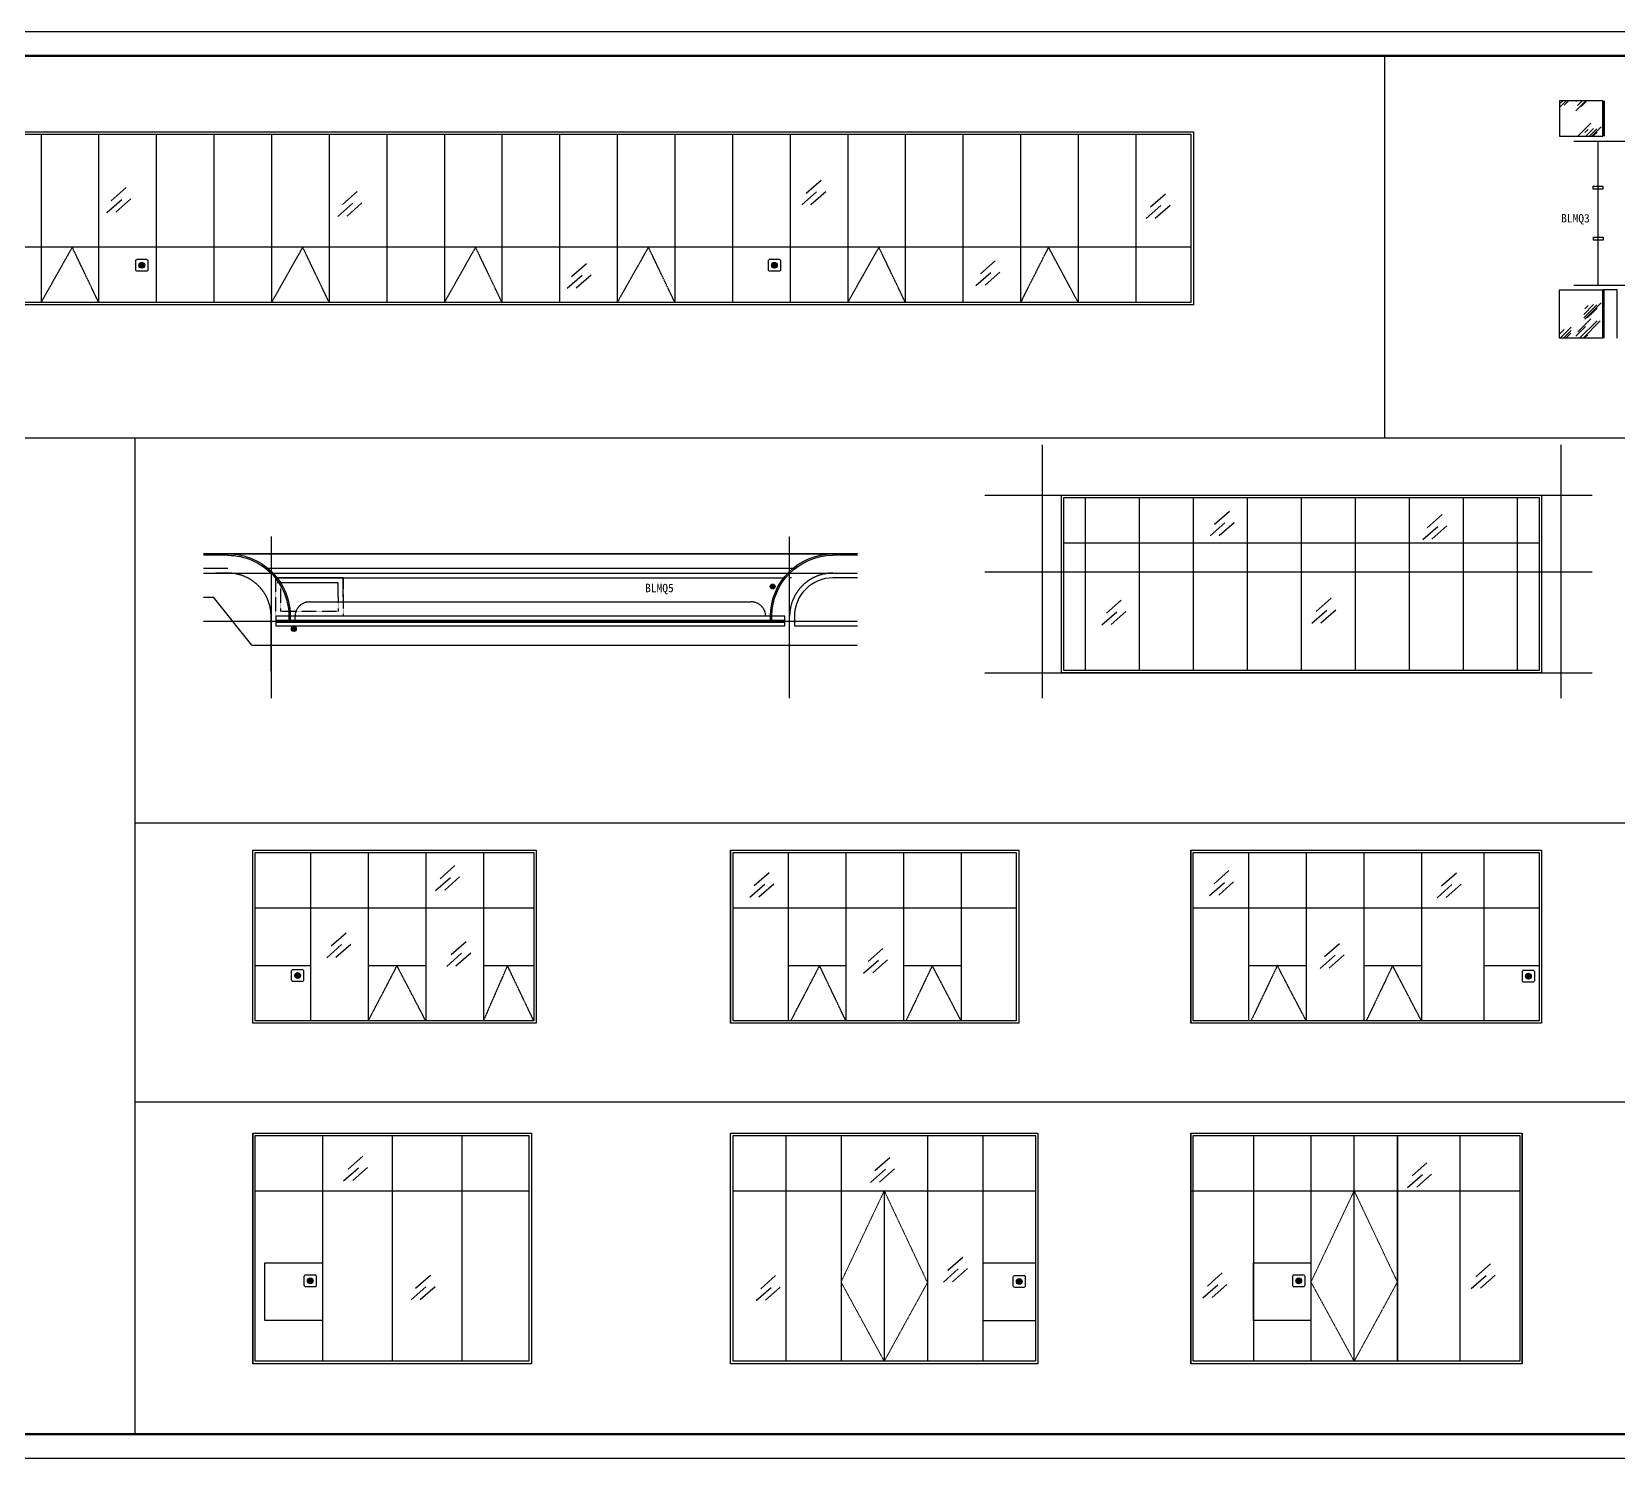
# Model space of a CAD drawing. Extents: x -737978 to 768813, y -372247 to 1140308.
# Drawn here: x -532002 to -498960, y -338663 to -308963 of the extents above; entities that cross this region are included whole.
import ezdxf

# ---------------------------------------------------------------- set-up
doc = ezdxf.new("R2010")
doc.units = 0
doc.header["$LTSCALE"] = 10
doc.header["$MEASUREMENT"] = 0
for name, pattern in [('DASH', [0.35, 0.25, -0.1]), ('DOTE', [2.42, 2, -0.2, 0.02, -0.2]), ('HIDDEN2', [4.7625, 3.175, -1.5875])]:
    doc.linetypes.add(name, pattern=pattern)
doc.layers.get('0').update_dxf_attribs({"linetype": 'CONTINUOUS'})
for name, color, linetype in [('0-外部构件', 6, 'CONTINUOUS'), ('A-FLOR-OTHER2-ON', 83, 'CONTINUOUS'), ('A-WALL-GLAZ', 141, 'CONTINUOUS'), ('C-B', 7, 'CONTINUOUS'), ('C-JLQ-UNDER', 6, 'HIDDEN2'), ('C座外围门窗1f$0$G-0-XREF', 2, 'CONTINUOUS'), ('DOTE', 1, 'DOTE'), ('J-ELEV-立面门窗分格线', 155, 'CONTINUOUS'), ('J-FURN-厨卫', 253, 'CONTINUOUS'), ('PUB_TITLE', 4, 'CONTINUOUS'), ('STAIR', 2, 'CONTINUOUS'), ('门窗开启', 8, 'CONTINUOUS')]:
    doc.layers.add(name, color=color, linetype=linetype)
doc.layers.add('L-外墙', color=7, linetype='CONTINUOUS', lineweight=9)
doc.styles.add('_TCH_DYN', font='')
doc.styles.get('_TCH_DYN').set_extended_font_data('SimSun')
pattern_1 = [(45, (-519387.4, -605935.2), (7e-14, 1221.8805), [480, -288, 480, -288, 192, -418.6253]), (45, (-519411.4, -605911.2), (7e-14, 1221.8805), [384, -480, 288, -288, 336, -370.6253]), (45, (-519411.4, -605839.2), (7e-14, 1221.8805), [288, -576, 192, -288, 432, -370.6253]), (45, (-519339.4, -605911.2), (7e-14, 1221.8805), [288, -576, 240, -1042.6252]), (45, (-519267.4, -605839.2), (7e-14, 1221.8805), [144, -720, 96, -1186.6252]), (45, (-519387.4, -605719.2), (7e-14, 1221.8805), [96, -720, 96, -384, 240, -610.6253]), (45, (-518955.4, -605791.2), (7e-14, 1221.8805), [480, -720, 576, -380.2253]), (45, (-518955.4, -605863.2), (7e-14, 1221.8805), [672, -480, 720, -284.2253]), (45, (-518835.4, -605767.2), (-1e-13, -1357.645), [480, -672, 384, -610.6253]), (45, (-518907.4, -605623.2), (7e-14, 1221.8805), [240, -960, 288, -658.6253]), (45, (-518763.4, -605695.2), (7e-14, 1221.8805), [192, -960, 192, -802.6252])]

msp = doc.modelspace()

# ---------------------------------------------------------------- hatches: boundary and pattern name
h = msp.add_hatch(color=1)
h.dxf.hatch_style = 1
edge = h.paths.add_edge_path()
edge.add_arc((-529708.9, -313825.7), 60, 0, 360)
h = msp.add_hatch(color=1)
h.dxf.hatch_style = 1
edge = h.paths.add_edge_path()
edge.add_arc((-516534.1, -313825.7), 60, 0, 360)
h = msp.add_hatch(color=1)
h.dxf.hatch_style = 1
edge = h.paths.add_edge_path()
edge.add_arc((-526464.1, -328611.6), 60, 0, 360)
h = msp.add_hatch(color=1)
h.dxf.hatch_style = 1
edge = h.paths.add_edge_path()
edge.add_arc((-500832.7, -328624.9), 60, 0, 360)
h = msp.add_hatch(color=1)
h.dxf.hatch_style = 1
edge = h.paths.add_edge_path()
edge.add_arc((-526201.7, -334968.5), 60, 0, 360)
h = msp.add_hatch(color=1)
h.dxf.hatch_style = 1
edge = h.paths.add_edge_path()
edge.add_arc((-511435.4, -334980.2), 60, 0, 360)
h = msp.add_hatch(color=1)
h.dxf.hatch_style = 1
edge = h.paths.add_edge_path()
edge.add_arc((-505615.3, -334968.5), 60, 0, 360)
at = {"layer": 'A-WALL-GLAZ'}
h = msp.add_hatch(dxfattribs=at)
h.set_pattern_fill('玻璃2,_O', color=8, scale=80)
h.set_pattern_definition(pattern_1)
h.paths.add_polyline_path([(-500182.3, -311138.7), (-499282.3, -311138.7), (-499282.3, -310400.7), (-500182.3, -310400.7)])
h = msp.add_hatch(dxfattribs=at)
h.set_pattern_fill('玻璃2,_O', color=8, scale=80)
h.set_pattern_definition(pattern_1)
h.paths.add_polyline_path([(-500182.3, -314338.7), (-499282.3, -314338.7), (-499282.3, -315343.8), (-500182.3, -315343.8)])
at = {"layer": 'J-FURN-厨卫', "linetype": 'Continuous'}
h = msp.add_hatch(dxfattribs=at)
h.set_pattern_fill('ANSI31', color=0, scale=10, angle=180)
h.set_pattern_definition([(225, (927121.423, -748678.162), (11.22532015, -11.22532015), [])])
edge = h.paths.add_edge_path()
edge.add_arc((-516571.7, -320512.7), 50, 180, 540, ccw=False)
h = msp.add_hatch(dxfattribs=at)
h.set_pattern_fill('ANSI31', color=0, scale=10, angle=180)
h.set_pattern_definition([(225, (917149.474, -749562.449), (11.22532015, -11.22532015), [])])
edge = h.paths.add_edge_path()
edge.add_arc((-526543.7, -321397), 50, 180, 540, ccw=False)

# ---------------------------------------------------------------- linework, layer by layer
for points in [[(-500182.3, -311138.7), (-499282.3, -311138.7), (-499282.3, -310400.7), (-500182.3, -310400.7)], [(-500182.3, -314338.7), (-499282.3, -314338.7), (-499282.3, -315343.8), (-500182.3, -315343.8)]]:
    msp.add_lwpolyline(points, close=True)
for points in [[(-529583.9, -313730.7), (-529583.9, -313920.7, -0.4142136), (-529613.9, -313950.7), (-529803.9, -313950.7, -0.4142136), (-529833.9, -313920.7), (-529833.9, -313730.7, -0.4142136), (-529803.9, -313700.7), (-529613.9, -313700.7, -0.4142136)], [(-516409.1, -313730.7), (-516409.1, -313920.7, -0.4142136), (-516439.1, -313950.7), (-516629.1, -313950.7, -0.4142136), (-516659.1, -313920.7), (-516659.1, -313730.7, -0.4142136), (-516629.1, -313700.7), (-516439.1, -313700.7, -0.4142136)], [(-526339.1, -328516.6), (-526339.1, -328706.6, -0.4142136), (-526369.1, -328736.6), (-526559.1, -328736.6, -0.4142136), (-526589.1, -328706.6), (-526589.1, -328516.6, -0.4142136), (-526559.1, -328486.6), (-526369.1, -328486.6, -0.4142136)], [(-500707.7, -328529.9), (-500707.7, -328719.9, -0.4142136), (-500737.7, -328749.9), (-500927.7, -328749.9, -0.4142136), (-500957.7, -328719.9), (-500957.7, -328529.9, -0.4142136), (-500927.7, -328499.9), (-500737.7, -328499.9, -0.4142136)], [(-526076.7, -334873.5), (-526076.7, -335063.5, -0.4142136), (-526106.7, -335093.5), (-526296.7, -335093.5, -0.4142136), (-526326.7, -335063.5), (-526326.7, -334873.5, -0.4142136), (-526296.7, -334843.5), (-526106.7, -334843.5, -0.4142136)], [(-511310.4, -334885.2), (-511310.4, -335075.2, -0.4142136), (-511340.4, -335105.2), (-511530.4, -335105.2, -0.4142136), (-511560.4, -335075.2), (-511560.4, -334885.2, -0.4142136), (-511530.4, -334855.2), (-511340.4, -334855.2, -0.4142136)], [(-505490.3, -334873.5), (-505490.3, -335063.5, -0.4142136), (-505520.3, -335093.5), (-505710.3, -335093.5, -0.4142136), (-505740.3, -335063.5), (-505740.3, -334873.5, -0.4142136), (-505710.3, -334843.5), (-505520.3, -334843.5, -0.4142136)]]:
    msp.add_lwpolyline(points, format="xyb", close=True)
for points in [[(-527086, -320133.8), (-516148.5, -320133.8)], [(-527086, -320133.8), (-516148.5, -320133.8)], [(-526917.6, -320333.8), (-516342.4, -320333.8)], [(-526892.1, -320333.8), (-516342.4, -320333.8)], [(-525517.6, -320733.8), (-525517.6, -320333.8), (-526892.1, -320333.8)], [(-525617.6, -320733.8), (-525617.6, -320433.8), (-526892.1, -320433.8)], [(-516111.4, -321233.8), (-514803.6, -321233.8)]]:
    msp.add_lwpolyline(points)
at = {"color": 1}
for centre in [(-529708.9, -313825.7), (-516534.1, -313825.7), (-526464.1, -328611.6), (-500832.7, -328624.9), (-526201.7, -334968.5), (-511435.4, -334980.2), (-505615.3, -334968.5)]:
    msp.add_circle(centre, 60, dxfattribs=at)
at = {"layer": '0-外部构件'}
for p, q in [((-514803.6, -319833.8), (-528425.3, -319833.8)), ((-527914.5, -319863.8), (-528425.3, -319863.8)), ((-514803.6, -319863.8), (-515318.3, -319863.3))]:
    msp.add_line(p, q, dxfattribs=at)
for points in [[(-499282.3, -310400.7), (-499282.3, -311138.7)], [(-499252.3, -310400.7), (-499252.3, -311138.7)], [(-498982.3, -315343.8), (-498982.3, -314338.7), (-499282.3, -314338.7)], [(-499282.3, -315343.8), (-499282.3, -314338.7)], [(-499252.3, -315343.8), (-499252.3, -314338.7)], [(-528425.3, -320133.8), (-527917.6, -320133.8)]]:
    msp.add_lwpolyline(points, dxfattribs=at)
for points in [[(-527916.2, -319833.8, -0.4372967), (-526621.5, -321233.8, -0.4142136)], [(-516617.6, -321233.8), (-516617.6, -321133.8, -0.4139111), (-515318.4, -319833.3, -0.4139111)], [(-527916.2, -319863.8, -0.4378484), (-526651.6, -321233.8, -0.4142136)], [(-516587.6, -321233.8), (-516587.6, -321133.8, -0.4139111), (-515318.3, -319863.3, -0.4139111)], [(-514803.6, -320333.8), (-515317.6, -320333.8, 0.4152053), (-516117.6, -321133.8), (-516117.6, -321333.8), (-514803.6, -321333.8)]]:
    msp.add_lwpolyline(points, format="xyb", dxfattribs=at)
at = {"layer": 'A-FLOR-OTHER2-ON', "color": 0}
msp.add_lwpolyline([(-500960.3, -336693.6), (-500960.3, -331893.6)], dxfattribs=at)
at = {"layer": 'A-WALL-GLAZ'}
for points in [[(-507808.9, -314646.7), (-543268.9, -314646.7), (-543268.9, -311046.7), (-507808.9, -311046.7), (-507808.9, -314646.7)], [(-510557.5, -318609.5), (-500557.5, -318609.5), (-500557.5, -322309.5), (-510557.5, -322309.5)], [(-510507.5, -318659.5), (-500607.5, -318659.5), (-500607.5, -322259.5), (-510507.5, -322259.5)], [(-516317.6, -321133.8), (-526917.6, -321133.8), (-526917.6, -321333.8), (-516317.6, -321333.8)], [(-527396.8, -326004.3), (-521496.8, -326004.3), (-521496.8, -329604.3), (-527396.8, -329604.3)], [(-527396.8, -326004.3), (-521496.8, -326004.3), (-521496.8, -329604.3), (-527396.8, -329604.3)], [(-527396.8, -326004.3), (-521496.8, -326004.3), (-521496.8, -329604.3), (-527396.8, -329604.3)], [(-527346.8, -326054.3), (-521546.8, -326054.3), (-521546.8, -329554.3), (-527346.8, -329554.3)], [(-517447.2, -326004.3), (-511447.2, -326004.3), (-511447.2, -329604.3), (-517447.2, -329604.3)], [(-517447.2, -326004.3), (-511447.2, -326004.3), (-511447.2, -329604.3), (-517447.2, -329604.3)], [(-517447.2, -326004.3), (-511447.2, -326004.3), (-511447.2, -329604.3), (-517447.2, -329604.3)], [(-517447.2, -326004.3), (-511447.2, -326004.3), (-511447.2, -329604.3), (-517447.2, -329604.3)], [(-517397.2, -326054.3), (-511497.2, -326054.3), (-511497.2, -329554.3), (-517397.2, -329554.3)], [(-507860.3, -326004.3), (-500560.3, -326004.3), (-500560.3, -329604.3), (-507860.3, -329604.3)], [(-507860.3, -326004.3), (-500560.3, -326004.3), (-500560.3, -329604.3), (-507860.3, -329604.3)], [(-507860.3, -326004.3), (-500560.3, -326004.3), (-500560.3, -329604.3), (-507860.3, -329604.3)], [(-507860.3, -326004.3), (-500560.3, -326004.3), (-500560.3, -329604.3), (-507860.3, -329604.3)], [(-507860.3, -326004.3), (-500560.3, -326004.3), (-500560.3, -329604.3), (-507860.3, -329604.3)], [(-507810.3, -326054.3), (-500610.3, -326054.3), (-500610.3, -329554.3), (-507810.3, -329554.3)], [(-527396.8, -331893.6), (-521596.8, -331893.6), (-521596.8, -336693.6), (-527396.8, -336693.6)], [(-527346.8, -331943.6), (-521646.8, -331943.6), (-521646.8, -336643.6), (-527346.8, -336643.6)], [(-511047.2, -336693.6), (-517447.2, -336693.6), (-517447.2, -331893.6), (-511047.2, -331893.6)], [(-511097.2, -336643.6), (-517397.2, -336643.6), (-517397.2, -331943.6), (-511097.2, -331943.6)], [(-507860.3, -331893.6), (-500960.3, -331893.6), (-500960.3, -336693.6), (-507860.3, -336693.6)], [(-507810.3, -331943.6), (-501010.3, -331943.6), (-501010.3, -336643.6), (-507810.3, -336643.6)], [(-527146.8, -334593.6), (-525946.8, -334593.6), (-525946.8, -335793.6), (-527146.8, -335793.6)], [(-506560.3, -334593.6), (-505360.3, -334593.6), (-505360.3, -335793.6), (-506560.3, -335793.6)]]:
    msp.add_lwpolyline(points, close=True, dxfattribs=at)
for points in [[(-507858.9, -314596.7), (-543218.9, -314596.7), (-543218.9, -311096.7), (-507858.9, -311096.7)], [(-531808.9, -311096.7), (-531808.9, -314596.7)], [(-530608.9, -311096.7), (-530608.9, -314596.7)], [(-529408.9, -311096.7), (-529408.9, -314596.7)], [(-528208.9, -311096.7), (-528208.9, -314596.7)], [(-527008.9, -311096.7), (-527008.9, -314596.7)], [(-525808.9, -311096.7), (-525808.9, -314596.7)], [(-524608.9, -311096.7), (-524608.9, -314596.7)], [(-523408.9, -311096.7), (-523408.9, -314596.7)], [(-522208.9, -311096.7), (-522208.9, -314596.7)], [(-521008.9, -311096.7), (-521008.9, -314596.7)], [(-519808.9, -311096.7), (-519808.9, -314596.7)], [(-518608.9, -311096.7), (-518608.9, -314596.7)], [(-517408.9, -311096.7), (-517408.9, -314596.7)], [(-516208.9, -311096.7), (-516208.9, -314596.7)], [(-515008.9, -311096.7), (-515008.9, -314596.7)], [(-513808.9, -311096.7), (-513808.9, -314596.7)], [(-512608.9, -311096.7), (-512608.9, -314596.7)], [(-511408.9, -311096.7), (-511408.9, -314596.7)], [(-510208.9, -311096.7), (-510208.9, -314596.7)], [(-509008.9, -311096.7), (-509008.9, -314596.7)], [(-507858.9, -311096.7), (-507858.9, -314596.7)], [(-507858.9, -313446.7), (-543218.9, -313446.7)], [(-510057.5, -322259.5), (-510057.5, -318659.5)], [(-508932.5, -322259.5), (-508932.5, -318659.5)], [(-507807.5, -322259.5), (-507807.5, -318659.5)], [(-506682.5, -322259.5), (-506682.5, -318659.5)], [(-505557.5, -322259.5), (-505557.5, -318659.5)], [(-504432.5, -322259.5), (-504432.5, -318659.5)], [(-503307.5, -322259.5), (-503307.5, -318659.5)], [(-502182.5, -322259.5), (-502182.5, -318659.5)], [(-501057.5, -322259.5), (-501057.5, -318659.5)], [(-500607.5, -319609.5), (-510507.5, -319609.5)], [(-529855.3, -325433.9), (-497073.4, -325433.9)], [(-527396.8, -326004.3), (-521496.8, -326004.3)], [(-526196.8, -326054.3), (-526196.8, -329554.3)], [(-524996.8, -326054.3), (-524996.8, -329554.3)], [(-523796.8, -326054.3), (-523796.8, -329554.3)], [(-522596.8, -326054.3), (-522596.8, -329554.3)], [(-517447.2, -326004.3), (-517447.2, -329604.3)], [(-517447.2, -326004.3), (-511447.2, -326004.3)], [(-517397.2, -326004.3), (-511447.2, -326004.3)], [(-516247.2, -326054.3), (-516247.2, -329554.3)], [(-515047.2, -326054.3), (-515047.2, -329554.3)], [(-513847.2, -326054.3), (-513847.2, -329554.3)], [(-512647.2, -326054.3), (-512647.2, -329554.3)], [(-511447.2, -326004.3), (-511447.2, -329604.3)], [(-507860.3, -326004.3), (-507860.3, -329604.3)], [(-507860.3, -326004.3), (-500560.3, -326004.3)], [(-507810.3, -326004.3), (-500560.3, -326004.3)], [(-506660.3, -326054.3), (-506660.3, -329554.3)], [(-505460.3, -326054.3), (-505460.3, -329554.3)], [(-504260.3, -326054.3), (-504260.3, -329554.3)], [(-503060.3, -326054.3), (-503060.3, -329554.3)], [(-501760.3, -326054.3), (-501760.3, -329554.3)], [(-500560.3, -326004.3), (-500560.3, -329604.3)], [(-527346.8, -327204.3), (-521546.8, -327204.3)], [(-517397.2, -327204.3), (-511497.2, -327204.3)], [(-507810.3, -327204.3), (-500610.3, -327204.3)], [(-527346.8, -328404.3), (-526196.8, -328404.3)], [(-524996.8, -328404.3), (-523796.8, -328404.3)], [(-522596.8, -328404.3), (-521546.8, -328404.3)], [(-516247.2, -328404.3), (-515047.2, -328404.3)], [(-513847.2, -328404.3), (-512647.2, -328404.3)], [(-506660.3, -328404.3), (-505460.3, -328404.3)], [(-504260.3, -328404.3), (-503060.3, -328404.3)], [(-501765.3, -328404.1), (-500615.3, -328404.1)], [(-529855.3, -331240.6), (-497073.4, -331240.6)], [(-527396.8, -331893.6), (-527396.8, -336693.6)], [(-525946.8, -331943.6), (-525946.8, -336643.6)], [(-524496.8, -331943.6), (-524496.8, -336643.6)], [(-523046.8, -331943.6), (-523046.8, -336643.6)], [(-521596.8, -331893.6), (-521596.8, -336693.6)], [(-521596.8, -331893.6), (-521596.8, -336693.6)], [(-516297.2, -331943.6), (-516297.2, -336643.6)], [(-515147.2, -331943.6), (-515147.2, -336643.6)], [(-515147.2, -331943.6), (-515147.2, -336643.6)], [(-513347.2, -331943.6), (-513347.2, -336643.6)], [(-512197.2, -331943.6), (-512197.2, -336643.6)], [(-511047.2, -331893.6), (-511047.2, -336693.6)], [(-507860.3, -331893.6), (-507860.3, -336693.6)], [(-506560.3, -331943.6), (-506560.3, -336643.6)], [(-505360.3, -331943.6), (-505360.3, -336643.6)], [(-504460.3, -336643.6), (-504460.3, -331943.6)], [(-503560.3, -331943.6), (-503560.3, -336643.6)], [(-503560.3, -336643.6), (-503560.3, -331943.6)], [(-503560.3, -331943.6), (-503560.3, -336643.6)], [(-503560.3, -331943.6), (-503560.3, -336643.6)], [(-502260.3, -331943.6), (-502260.3, -336643.6)], [(-527346.8, -333093.6), (-521646.8, -333093.6)], [(-517397.2, -333093.6), (-511097.2, -333093.6)], [(-514247.2, -333093.6), (-514247.2, -336643.6)], [(-507860.3, -333093.6), (-501010.3, -333093.6)], [(-503560.3, -333093.6), (-503560.3, -336643.6)], [(-512197.1, -334593.6), (-511097.2, -334593.6)], [(-512197.1, -335793.6), (-511097.2, -335793.6)]]:
    msp.add_lwpolyline(points, dxfattribs=at)
at = {"layer": 'A-WALL-GLAZ', "color": 8}
msp.add_lwpolyline([(-527916.2, -319833.8), (-515318.4, -319833.3)], dxfattribs=at)
at = {"layer": 'C-B', "color": 8, "linetype": 'DASH'}
msp.add_lwpolyline([(-526917.6, -320333.8), (-525517.6, -320333.8), (-525517.6, -321133.8), (-526917.6, -321133.8)], close=True, dxfattribs=at)
msp.add_lwpolyline([(-525617.6, -320733.8), (-525617.6, -321033.8), (-526817.6, -321033.8), (-526817.6, -320433.8)], dxfattribs=at)
at = {"layer": 'C-B'}
for points in [[(-516176.9, -320333.8), (-516217.6, -320333.8)], [(-528425.3, -320733.8), (-528217.6, -320733.8)], [(-527417.6, -321733.8), (-528217.6, -320733.8)], [(-527417.6, -321733.8), (-527417.6, -321733.8), (-514803.6, -321733.8)]]:
    msp.add_lwpolyline(points, dxfattribs=at)
at = {"layer": 'C座外围门窗1f$0$G-0-XREF'}
for points in [[(-499282.3, -312238.7), (-499482.3, -312238.7), (-499482.3, -312178.7), (-499282.3, -312178.7)], [(-499277.3, -313298.7), (-499477.3, -313298.7), (-499477.3, -313238.7), (-499277.3, -313238.7)]]:
    msp.add_lwpolyline(points, close=True, dxfattribs=at)
at = {"layer": 'DOTE'}
for p, q in [((-499882.3, -311238.7), (-497520.7, -311238.7)), ((-499882.3, -314238.7), (-497520.7, -314238.7)), ((-527017.6, -319468.4), (-527017.6, -322835.3)), ((-516217.6, -322835.3), (-516217.6, -319468.4)), ((-528425.3, -320233.8), (-514803.6, -320233.8)), ((-528425.3, -321233.8), (-514803.6, -321233.8))]:
    msp.add_line(p, q, dxfattribs=at)
for points in [[(-499382.3, -314238.7), (-499382.3, -311238.7)], [(-510957.5, -317565), (-510957.5, -322834.9)], [(-500157.5, -317565), (-500157.5, -322834.9)], [(-512154.2, -318609.5), (-499502.1, -318609.5)], [(-512154.2, -320209.5), (-499502.1, -320209.5)], [(-512154.2, -322309.5), (-499502.1, -322309.5)]]:
    msp.add_lwpolyline(points, dxfattribs=at)
for points in [[(-527017.6, -322273.8), (-527017.6, -321133.8, 0.4142136), (-527917.6, -320233.8), (-528167.4, -320233.8)], [(-516217.6, -321233.8), (-516217.6, -321133.8, -0.4142136), (-515317.6, -320233.8), (-515317.6, -320233.8)], [(-526517.6, -321233.8), (-526517.6, -321133.8, -0.4142136), (-526217.6, -320833.8), (-517017.6, -320833.8, -0.4142136), (-516717.6, -321133.8), (-516717.6, -321133.8)]]:
    msp.add_lwpolyline(points, format="xyb", dxfattribs=at)
at = {"layer": 'J-ELEV-立面门窗分格线', "color": 8, "linetype": 'DASH'}
for points in [[(-530608.9, -314596.7), (-531158.9, -313446.7), (-531808.9, -314596.7)], [(-525808.9, -314596.7), (-526358.9, -313446.7), (-527008.9, -314596.7)], [(-522208.9, -314596.7), (-522758.9, -313446.7), (-523408.9, -314596.7)], [(-518608.9, -314596.7), (-519158.9, -313446.7), (-519808.9, -314596.7)], [(-513808.9, -314596.7), (-514358.9, -313446.7), (-515008.9, -314596.7)], [(-510208.9, -314596.7), (-510826.2, -313446.7), (-511408.9, -314596.7)], [(-523796.8, -329554.3), (-524396.8, -328404.3), (-524996.8, -329554.3)], [(-521546.8, -329554.3), (-522095.3, -328404.3), (-522596.8, -329554.3)], [(-515047.2, -329554.3), (-515595.7, -328404.3), (-516195.7, -329554.3)], [(-512647.2, -329554.3), (-513247.2, -328404.3), (-513795.7, -329554.3)], [(-505460.3, -329554.3), (-506060.3, -328404.3), (-506608.9, -329554.3)], [(-503060.3, -329554.3), (-503660.3, -328404.3), (-504208.9, -329554.3)]]:
    msp.add_lwpolyline(points, dxfattribs=at)
at = {"layer": 'J-FURN-厨卫', "color": 0, "linetype": 'Continuous'}
for centre in [(-516571.7, -320512.7), (-526543.7, -321397)]:
    msp.add_circle(centre, 50, dxfattribs=at)
at = {"layer": 'L-外墙', "color": 8, "linetype": 'DASH'}
for points in [[(-514247.2, -333093.6), (-515147.2, -334993.6), (-514247.2, -336643.6), (-513347.2, -335004), (-514247.2, -333093.6)], [(-504460.3, -333093.6), (-505360.3, -334993.6), (-504460.3, -336643.6), (-503560.3, -334993.6), (-504460.3, -333093.6)]]:
    msp.add_lwpolyline(points, dxfattribs=at)
at = {"layer": 'PUB_TITLE'}
msp.add_lwpolyline([(-545161.3, -338662.7), (-482111.3, -338662.7), (-482111.3, -308962.7), (-545161.3, -308962.7)], close=True, dxfattribs=at)
at = {"layer": 'PUB_TITLE', "const_width": 50}
msp.add_lwpolyline([(-543911.3, -338162.7), (-482611.3, -338162.7), (-482611.3, -309462.7), (-543911.3, -309462.7)], close=True, dxfattribs=at)
at = {"layer": 'PUB_TITLE'}
for points in [[(-503823.7, -317419.8), (-503823.7, -309462.7)], [(-543911.3, -317419.8), (-497073.4, -317419.8)], [(-529855.3, -317419.8), (-529855.3, -338162.7)]]:
    msp.add_lwpolyline(points, dxfattribs=at)
at = {"layer": 'STAIR'}
for points in [[(-526917.6, -321213.8), (-516317.6, -321213.8)], [(-526917.6, -321253.8), (-516317.6, -321253.8)]]:
    msp.add_lwpolyline(points, dxfattribs=at)
at = {"layer": '门窗开启'}
for points in [[(-530345.4, -312480), (-530035.3, -312207.2)], [(-515872.4, -312323.2), (-515562.2, -312050.5)], [(-530438.8, -312724.9), (-530128.6, -312452.2)], [(-530248.2, -312717.1), (-529938, -312444.4)], [(-525626.8, -312807.5), (-525316.6, -312534.7)], [(-525533.4, -312562.5), (-525223.2, -312289.8)], [(-525436.1, -312799.7), (-525125.9, -312526.9)], [(-515965.8, -312568.2), (-515655.6, -312295.4)], [(-515775.1, -312560.4), (-515465, -312287.6)], [(-508702.4, -312607.8), (-508392.2, -312335)], [(-508605.1, -312845), (-508295, -312572.2)], [(-508795.8, -312852.8), (-508485.6, -312580)], [(-520758, -314057.6), (-520447.8, -313784.9)], [(-512245.2, -314002), (-511935, -313729.2)], [(-520851.4, -314302.6), (-520541.2, -314029.8)], [(-520660.7, -314294.8), (-520350.6, -314022)], [(-512338.6, -314246.9), (-512028.4, -313974.2)], [(-512147.9, -314239.2), (-511837.8, -313966.4)], [(-507368.3, -319215.3), (-507058.2, -318942.6)], [(-507271.1, -319452.5), (-506960.9, -319179.7)], [(-502937.1, -319288.4), (-502626.9, -319015.6)], [(-507461.7, -319460.3), (-507151.5, -319187.5)], [(-503030.5, -319533.3), (-502720.3, -319260.6)], [(-502839.8, -319525.5), (-502529.7, -319252.8)], [(-509620.2, -321069.3), (-509310, -320796.5)], [(-505249.4, -321031.4), (-504939.3, -320758.6)], [(-509713.6, -321314.3), (-509403.4, -321041.5)], [(-509522.9, -321306.5), (-509212.8, -321033.7)], [(-505342.8, -321276.3), (-505032.6, -321003.6)], [(-505152.2, -321268.6), (-504842, -320995.8)], [(-523498.8, -326595.9), (-523188.7, -326323.1)], [(-507378, -326700.5), (-507067.8, -326427.8)], [(-523592.2, -326840.9), (-523282, -326568.1)], [(-523401.5, -326833.1), (-523091.4, -326560.3)], [(-517047.1, -326983.8), (-516737, -326711)], [(-516953.8, -326738.8), (-516643.6, -326466.1)], [(-516856.5, -326976), (-516546.3, -326703.2)], [(-507471.4, -326945.5), (-507161.2, -326672.7)], [(-507280.7, -326937.7), (-506970.5, -326665)], [(-502734.7, -326992.6), (-502424.5, -326719.9)], [(-502641.3, -326747.7), (-502331.2, -326474.9)], [(-502544.1, -326984.9), (-502233.9, -326712.1)], [(-525765.9, -327995.7), (-525455.7, -327723)], [(-525859.3, -328240.7), (-525549.1, -327967.9)], [(-525668.6, -328232.9), (-525358.5, -327960.2)], [(-523266, -328176), (-522955.8, -327903.2)], [(-514585, -328319.4), (-514274.9, -328046.7)], [(-505075.7, -328218.7), (-504765.5, -327945.9)], [(-523359.4, -328421), (-523049.2, -328148.2)], [(-523168.7, -328413.2), (-522858.6, -328140.4)], [(-514678.4, -328564.4), (-514368.2, -328291.6)], [(-514487.8, -328556.6), (-514177.6, -328283.8)], [(-505169.1, -328463.6), (-504858.9, -328190.9)], [(-504978.4, -328455.9), (-504668.3, -328183.1)], [(-525414.2, -332644.5), (-525104.1, -332371.8)], [(-514440.7, -332674.7), (-514130.6, -332402)], [(-525507.6, -332889.5), (-525197.4, -332616.7)], [(-525316.9, -332881.7), (-525006.8, -332608.9)], [(-514534.1, -332919.7), (-514223.9, -332646.9)], [(-514343.5, -332911.9), (-514033.3, -332639.1)], [(-503254.6, -332781.4), (-502944.5, -332508.6)], [(-503348, -333026.4), (-503037.8, -332753.6)], [(-503157.4, -333018.6), (-502847.2, -332745.8)], [(-512922, -334749.6), (-512611.8, -334476.8)], [(-512824.7, -334986.8), (-512514.6, -334714)], [(-501929.6, -334885.1), (-501619.5, -334612.3)], [(-524009.7, -335122.1), (-523699.6, -334849.4)], [(-516820.2, -335133.5), (-516510, -334860.7)], [(-513015.4, -334994.6), (-512705.2, -334721.8)], [(-507518.1, -335077.3), (-507208, -334804.5)], [(-507420.8, -335314.5), (-507110.7, -335041.7)], [(-502023, -335130), (-501712.8, -334857.3)], [(-501832.4, -335122.3), (-501522.2, -334849.5)], [(-524103.1, -335367.1), (-523792.9, -335094.3)], [(-523912.5, -335359.3), (-523602.3, -335086.5)], [(-516913.6, -335378.4), (-516603.4, -335105.7)], [(-516722.9, -335370.7), (-516412.8, -335097.9)], [(-507611.5, -335322.2), (-507301.3, -335049.5)]]:
    msp.add_lwpolyline(points, dxfattribs=at)

# ---------------------------------------------------------------- texts
at = {"layer": 'C-JLQ-UNDER', "linetype": 'DASH', "style": '_TCH_DYN'}
for s, p in [('BLMQ3', (-500149.5, -312933.3)), ('BLMQ5', (-519227.1, -320631.5))]:
    msp.add_text(s, height=175, dxfattribs=at).set_placement(p)

doc.saveas('drawing.dxf')
